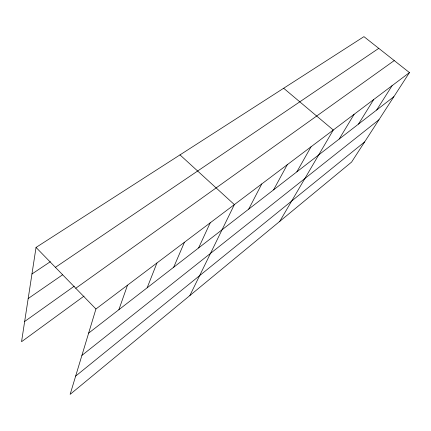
<?xml version="1.0" encoding="UTF-8"?>
<svg xmlns="http://www.w3.org/2000/svg" width="431" height="431" viewBox="0 0 431 431"><rect width="100%" height="100%" fill="white"/><g stroke="black" fill="none" stroke-linecap="round" stroke-linejoin="round"><path stroke-width="0.65" d="M409.45 72.586L95.935 308.989L70.134 394.354L351.599 162.072L409.45 72.586L363.942 36.646L36.037 247.432L21.55 341.713L84.029 296.102M118.881 309.695L127.511 285.182M147.17 287.784L156.943 262.985M173.693 267.242L184.446 242.249M198.605 247.944L210.204 222.827M189.872 295.542L234.372 204.601L179.996 154.891M248.709 209.137L261.773 183.94M273.588 189.861L287.267 164.717M296.862 171.834L311.053 146.782M279.757 221.362L333.287 130.017L283.663 88.253M339.186 139.051L354.126 114.301M358.484 124.106L373.693 99.55M376.672 110.013L392.102 85.667M75.651 376.107L364.615 141.934M81.912 355.392L378.951 119.759M88.641 333.12L393.859 96.7M75.77 288.269L394.236 60.572M24.659 321.478L74.299 286.157M28.182 298.554L62.484 274.87M55.41 267.339L378.763 48.353M31.953 273.981L50.379 261.682M36.037 247.432L95.935 308.989"/></g></svg>
